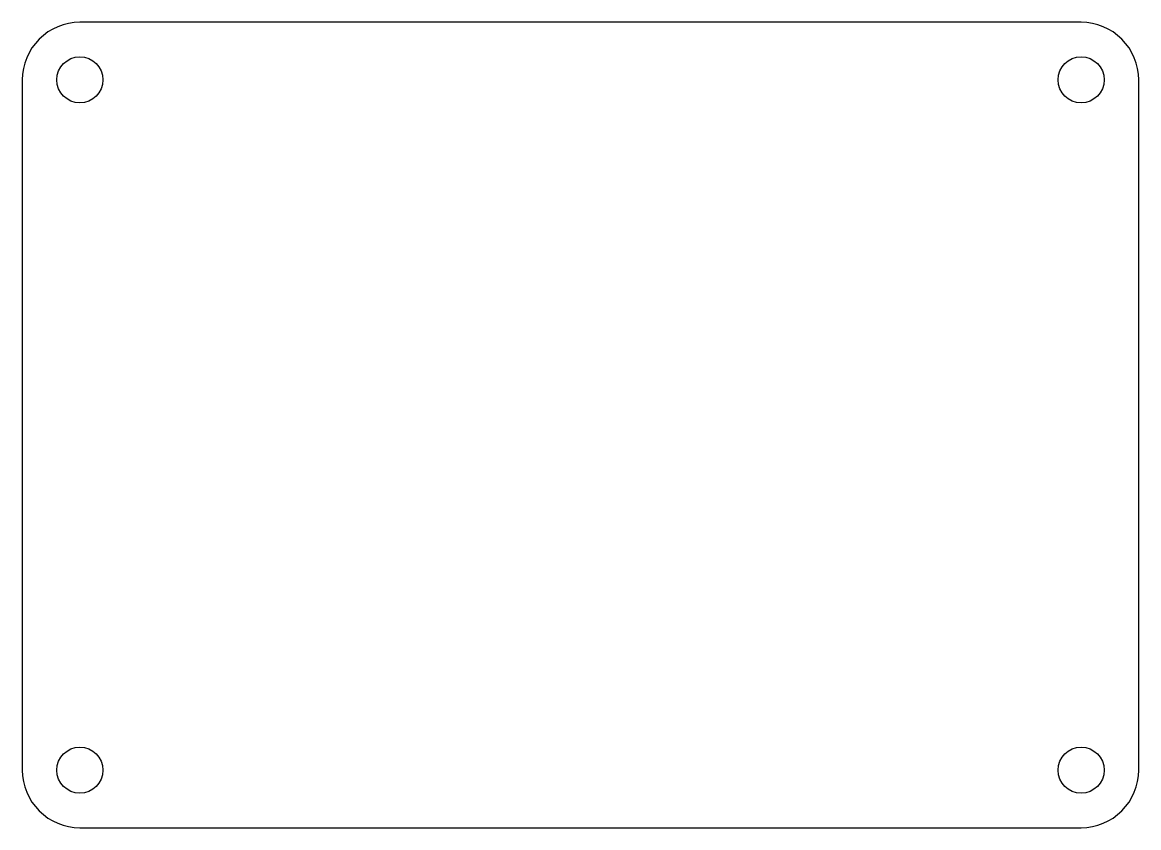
# Model space of a CAD drawing. Header units: millimetres. Extents: x 40 to 137, y 40 to 110.
import ezdxf

# ---------------------------------------------------------------- set-up
doc = ezdxf.new("R2010")
doc.units = ezdxf.units.MM
doc.layers.add('定位孔', color=50, linetype='Continuous')

msp = doc.modelspace()

# ---------------------------------------------------------------- linework, layer by layer
msp.add_lwpolyline([(40, 45, 0.414214), (45, 40), (132, 40, 0.414214), (137, 45), (137, 105, 0.414214), (132, 110), (45, 110, 0.414214), (40, 105)], format="xyb", close=True)
at = {"layer": '定位孔'}
for centre in [(45, 105), (132, 105), (45, 45), (132, 45)]:
    msp.add_circle(centre, 2, dxfattribs=at)

doc.saveas('drawing.dxf')
